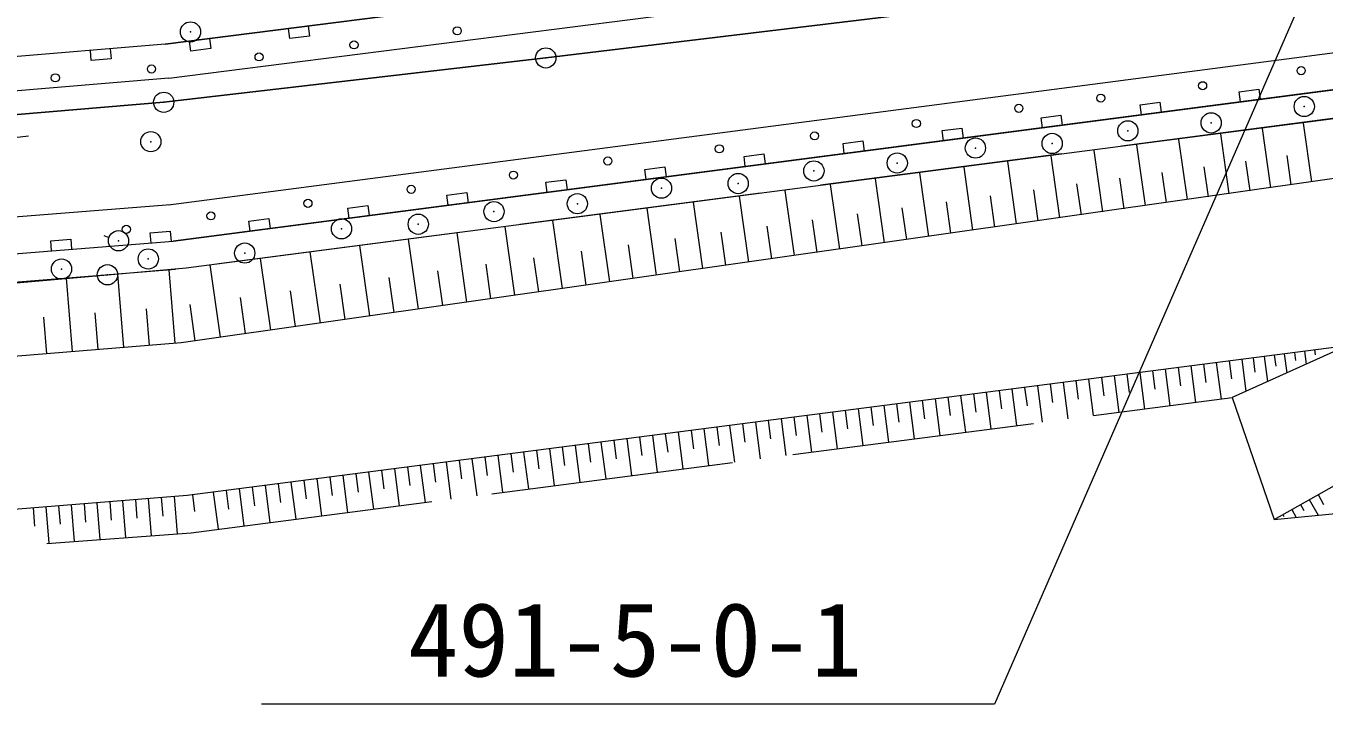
# Model space of a CAD drawing. Units: millimetres, scale not verified. Extents: x 39999 to 679983, y 20000 to 379991.
# Drawn here: x 232480 to 264574, y 228282 to 245036 of the extents above; entities that cross this region are included whole.
import ezdxf
from ezdxf.enums import TextEntityAlignment as Align

# ---------------------------------------------------------------- set-up
doc = ezdxf.new("R2010")
doc.units = ezdxf.units.MM
doc.header["$LTSCALE"] = 999.975
doc.header["$PDMODE"] = 32
doc.header["$PDSIZE"] = 500
doc.linetypes.add('DASHED', pattern=[7.5, 6, -1.5])
for name, color, linetype, lineweight in [('M-BGD', 7, 'Continuous', 13), ('M-BMK-ROW', 1, 'Continuous', 13), ('M-BMK-SRVR', 3, 'Continuous', 13), ('市有地', 3, 'Continuous', 13)]:
    doc.layers.add(name, color=color, linetype=linetype, lineweight=lineweight)
doc.styles.add('ＭＳ ゴシック', font='')
doc.styles.get('ＭＳ ゴシック').set_extended_font_data('MS Gothic')

msp = doc.modelspace()

# ---------------------------------------------------------------- linework, layer by layer
at = {"layer": 'M-BGD'}
for p, q in [((272207.9, 249211.3), (235922, 244584.1)), ((235922, 244584.1), (272207.9, 249211.3)), ((236010.6, 243743.4), (272314.8, 248372.9)), ((271202.1, 245201.8), (236005.1, 240611)), ((239002.2, 244724.9), (238970.6, 244972.8)), ((239459.4, 245035.2), (239491, 244787.2)), ((235922, 244584.1), (206995.5, 242171.5)), ((236558.3, 244413.2), (236526.7, 244661.2)), ((237015.4, 244723.5), (237047.1, 244475.5)), ((239491, 244787.2), (239002.2, 244724.9)), ((234095, 244180.8), (234074.3, 244430)), ((234565.3, 244470.9), (234586.1, 244221.8)), ((271318.5, 244309.4), (236121.5, 239718.6)), ((237047.1, 244475.5), (236558.3, 244413.2)), ((234586.1, 244221.8), (234095, 244180.8)), ((236010.6, 243743.4), (207074.9, 241330)), ((262473.1, 243407.8), (262962.8, 243471.6)), ((262505.5, 243159.9), (262473.1, 243407.8)), ((262962.8, 243471.6), (262995.1, 243223.7)), ((260025.1, 243088.5), (260514.7, 243152.3)), ((260057.4, 242840.6), (260025.1, 243088.5)), ((260514.7, 243152.3), (260547, 242904.4)), ((257577, 242769.2), (258066.6, 242833)), ((257609.3, 242521.3), (257577, 242769.2)), ((258066.6, 242833), (258099, 242585.1)), ((264272.5, 241181.2), (264066.2, 242632.4)), ((232542.1, 242310.3), (229047.4, 241929.5)), ((272925.4, 242423.6), (236319.8, 237207.7)), ((255128.9, 242449.9), (255618.6, 242513.7)), ((255161.3, 242202), (255128.9, 242449.9)), ((255618.6, 242513.7), (255650.9, 242265.8)), ((262232, 240891.1), (262022.1, 242367.7)), ((263256.7, 241036.8), (263048.6, 242500.6)), ((252680.9, 242130.6), (253170.5, 242194.4)), ((252713.2, 241882.7), (252680.9, 242130.6)), ((253170.5, 242194.4), (253202.8, 241946.5)), ((260155.8, 240596), (259942.3, 242098.3)), ((261198.4, 240744.2), (260986.7, 242233.6)), ((250232.8, 241811.3), (250722.4, 241875.1)), ((250265.1, 241563.4), (250232.8, 241811.3)), ((250722.4, 241875.1), (250754.8, 241627.2)), ((256973.4, 240143.6), (256754.2, 241685.5)), ((258043.4, 240295.7), (257826.1, 241824.3)), ((259104.2, 240446.5), (258888.8, 241961.9)), ((262744.3, 240963.9), (262639.8, 241699)), ((263764.6, 241109), (263661, 241837.7)), ((247784.7, 241491.9), (248274.4, 241555.8)), ((247817.1, 241244.1), (247784.7, 241491.9)), ((248274.4, 241555.8), (248306.7, 241307.9)), ((254805.3, 239835.4), (254582.3, 241404.2)), ((255894, 239990.2), (255672.9, 241545.5)), ((260677.1, 240670.1), (260570.8, 241418)), ((261715.2, 240817.6), (261609.8, 241559.1)), ((245336.7, 241172.6), (245826.3, 241236.5)), ((245369, 240924.8), (245336.7, 241172.6)), ((245826.3, 241236.5), (245858.6, 240988.6)), ((252599.4, 239521.8), (252372.5, 241118.1)), ((253707.1, 239679.3), (253482.2, 241261.8)), ((258573.8, 240371.1), (258465.6, 241132.1)), ((259630, 240521.2), (259522.8, 241275.7)), ((242888.6, 240853.3), (243378.2, 240917.2)), ((242920.9, 240605.5), (242888.6, 240853.3)), ((243378.2, 240917.2), (243410.6, 240669.3)), ((250355, 239202.8), (250124.1, 240826.9)), ((251482, 239363), (251253.2, 240973.1)), ((256433.7, 240066.9), (256323.6, 240841.2)), ((257508.4, 240219.6), (257399.2, 240987.3)), ((236050.2, 240615.7), (199420.1, 237703.4)), ((240440.5, 240534), (240930.2, 240597.9)), ((240472.9, 240286.1), (240440.5, 240534)), ((240930.2, 240597.9), (240962.5, 240350)), ((248071.3, 238878.2), (247836.4, 240530.7)), ((249218.1, 239041.2), (248985.2, 240679.4)), ((253153.3, 239600.6), (253040.3, 240395.3)), ((254256.2, 239757.4), (254144.2, 240545.2)), ((255349.7, 239912.8), (255238.6, 240693.8)), ((237992.5, 240214.7), (238482.1, 240278.6)), ((238024.8, 239966.8), (237992.5, 240214.7)), ((238482.1, 240278.6), (238514.4, 240030.7)), ((244570.8, 238380.6), (244329.7, 240076.6)), ((245747.8, 238547.9), (245508.8, 240229.2)), ((246914.6, 238713.7), (246677.6, 240380.6)), ((250918.5, 239282.9), (250803.6, 240091.5)), ((252040.7, 239442.4), (251926.8, 240244)), ((233093, 239728.6), (233585.2, 239767.7)), ((233585.2, 239767.7), (233605, 239518.5)), ((235554, 239924.3), (236046.3, 239963.4)), ((235573.9, 239675.1), (235554, 239924.3)), ((236046.3, 239963.4), (236066.1, 239714.2)), ((242186.1, 238041.6), (241940.8, 239767.2)), ((243383.6, 238211.8), (243140.4, 239922.6)), ((248644.7, 238959.7), (248527.7, 239782.4)), ((249786.5, 239122), (249670.6, 239937.6)), ((233112.8, 239479.4), (233093, 239728.6)), ((239759.8, 237696.7), (239510.2, 239452.5)), ((240978.2, 237869.9), (240730.8, 239610.5)), ((246331.2, 238630.8), (246212.2, 239467.9)), ((247492.9, 238796), (247375, 239625.8)), ((237291, 237345.8), (237037.1, 239132.2)), ((238530.7, 237522), (238279, 239293)), ((243977.2, 238296.2), (243856.1, 239147.9)), ((245159.3, 238464.2), (245039.3, 239308.6)), ((233627.4, 236988.6), (233479.8, 238802.3)), ((234897.1, 237091.9), (234749.5, 238905.2)), ((236166.3, 237195.2), (236018.8, 239008)), ((241582.2, 237955.8), (241459, 238822.3)), ((242784.9, 238126.7), (242662.8, 238985.8)), ((239145.3, 237609.4), (239019.9, 238491)), ((240369, 237783.3), (240244.7, 238657.4)), ((236665.8, 237256.9), (236538.3, 238154)), ((237910.9, 237433.9), (237784.5, 238323.2)), ((232992.5, 236936.9), (232918.7, 237843.9)), ((234262.3, 237040.3), (234188.5, 237947)), ((235531.7, 237143.6), (235457.9, 238050.1)), ((236319.8, 237207.7), (200843.8, 234320.3)), ((265139.3, 237134.7), (236469.5, 233433.4)), ((265139.3, 237134.7), (262301.1, 235852.3)), ((263096, 236870.9), (263176.4, 236247.8)), ((263343.9, 236902.9), (263379.3, 236629.2)), ((263591.8, 236934.9), (263652.8, 236463)), ((263839.8, 236966.9), (263865.4, 236768.8)), ((264087.7, 236998.9), (264129.1, 236678.3)), ((264335.7, 237030.9), (264351.5, 236908.4)), ((260648.3, 236554.9), (260764.8, 235653.1)), ((260964, 236595.7), (261022.2, 236144.8)), ((261279.6, 236636.4), (261396, 235734.9)), ((261595.1, 236677.1), (261653.3, 236226.5)), ((261910.7, 236717.9), (262027, 235816.8)), ((262226, 236758.6), (262283.4, 236314.4)), ((262541.4, 236799.3), (262643.7, 236007.1)), ((262818.7, 236835.1), (262864.4, 236481.3)), ((258120.7, 236228.6), (258237.3, 235325.3)), ((258436.8, 236269.4), (258495.1, 235817.8)), ((258753, 236310.2), (258869.5, 235407.3)), ((259069, 236351), (259127.3, 235899.6)), ((259385, 236391.8), (259501.5, 235489.2)), ((259700.9, 236432.6), (259759.2, 235981.4)), ((260016.8, 236473.4), (260133.3, 235571.2)), ((260332.6, 236514.1), (260390.8, 236063.1)), ((255588.9, 235901.7), (255705.7, 234997)), ((255905.5, 235942.6), (255963.9, 235490.3)), ((256222.2, 235983.5), (256339, 235079.1)), ((256538.7, 236024.4), (256597.1, 235572.2)), ((256855.3, 236065.2), (256972, 235161.2)), ((257171.7, 236106.1), (257230, 235654.1)), ((257488.1, 236146.9), (257604.8, 235243.3)), ((257804.4, 236187.7), (257862.7, 235736)), ((253053, 235574.3), (253170, 234668.1)), ((253370.2, 235615.3), (253428.7, 235162.3)), ((253687.4, 235656.2), (253804.3, 234750.4)), ((254004.4, 235697.2), (254062.9, 235244.3)), ((254321.5, 235738.1), (254438.4, 234832.6)), ((254638.4, 235779), (254696.8, 235326.4)), ((254955.3, 235819.9), (255072.1, 234914.8)), ((255272.1, 235860.8), (255330.5, 235408.4)), ((250830.7, 235287.4), (250889.3, 234833.7)), ((251148.4, 235328.4), (251265.5, 234421.1)), ((251466, 235369.4), (251524.5, 234915.9)), ((251783.5, 235410.4), (251900.6, 234503.5)), ((252101, 235451.4), (252159.5, 234998)), ((252418.4, 235492.4), (252535.4, 234585.8)), ((252735.7, 235533.4), (252794.2, 235080.2)), ((248287.2, 234959.1), (248345.8, 234504.6)), ((248605.4, 235000.1), (248722.7, 234091.3)), ((248923.4, 235041.2), (248982.1, 234586.9)), ((249241.5, 235082.3), (249358.8, 234173.8)), ((249559.4, 235123.3), (249618.1, 234669.2)), ((249877.4, 235164.4), (249994.6, 234256.3)), ((250195.2, 235205.4), (250253.8, 234751.5)), ((250513, 235246.4), (250630.2, 234338.7)), ((245739.5, 234630.1), (245798.2, 234174.9)), ((246058.2, 234671.3), (246175.7, 233761)), ((246376.8, 234712.4), (246435.5, 234257.4)), ((246695.4, 234753.5), (246812.8, 233843.7)), ((247013.8, 234794.7), (247072.5, 234339.8)), ((247332.3, 234835.8), (247449.7, 233926.3)), ((247650.6, 234876.9), (247709.3, 234422.2)), ((247968.9, 234918), (248086.3, 234008.8)), ((243187.7, 234300.7), (243246.5, 233844.7)), ((243506.9, 234341.9), (243624.6, 233430.2)), ((243826, 234383.1), (243884.8, 233927.3)), ((244145.1, 234424.3), (244262.8, 233512.9)), ((244464.1, 234465.5), (244522.9, 234009.9)), ((244783.1, 234506.7), (244900.7, 233595.7)), ((245101.9, 234547.8), (245160.7, 234092.4)), ((245420.7, 234589), (245538.3, 233678.4)), ((263338.7, 232842.9), (266327.5, 234528.7)), ((240631.7, 233970.7), (240690.7, 233514)), ((240951.5, 234012), (241069.4, 233098.8)), ((241271.1, 234053.3), (241330, 233596.8)), ((241590.7, 234094.5), (241708.6, 233181.7)), ((241910.2, 234135.8), (241969.1, 233679.5)), ((242229.7, 234177), (242347.5, 233264.6)), ((242549.1, 234218.3), (242608, 233762.1)), ((242868.4, 234259.5), (242986.2, 233347.4)), ((238391.9, 233681.6), (238510, 232766.9)), ((238712.1, 233722.9), (238771.1, 233265.6)), ((239032.2, 233764.2), (239150.2, 232849.9)), ((239352.2, 233805.5), (239411.2, 233348.5)), ((239672.2, 233846.8), (239790.2, 232932.9)), ((239992.1, 233888.1), (240051.1, 233431.3)), ((240312, 233929.4), (240429.9, 233015.9)), ((236469.5, 233433.4), (210576.4, 231370.4)), ((235186.5, 233331.2), (235222.9, 232874.8)), ((235505.3, 233356.6), (235578.2, 232441.9)), ((235825.5, 233382.1), (235862, 232923.8)), ((236145.6, 233407.6), (236218.8, 232489.1)), ((236593.9, 233449.4), (236650.6, 233040.7)), ((237110.6, 233516.1), (237228.8, 232600.7)), ((237431, 233557.5), (237490.1, 233099.9)), ((237751.4, 233598.9), (237869.5, 232683.8)), ((238071.7, 233640.2), (238130.7, 233182.8)), ((264209.7, 233334.1), (264428.2, 232946.7)), ((264427.4, 233457), (264564, 233214.8)), ((232657.4, 233129.6), (232693.1, 232680.8)), ((232970.9, 233154.6), (233042.6, 232255.1)), ((233285.7, 233179.7), (233321.6, 232729)), ((233600.5, 233204.8), (233672.5, 232301.5)), ((233916.7, 233230), (233952.7, 232777.4)), ((234232.8, 233255.2), (234305.1, 232348.1)), ((234550.3, 233280.5), (234586.5, 232826)), ((234867.7, 233305.8), (234940.3, 232394.9)), ((263774.2, 233088.5), (263883.5, 232894.8)), ((263991.9, 233211.3), (264073.9, 233066)), ((263338.7, 232842.9), (263338.7, 232842.9)), ((263556.5, 232965.7), (263583.8, 232917.3))]:
    msp.add_line(p, q, dxfattribs=at)
at = {"layer": 'M-BGD', "linetype": 'DASHED'}
for p, q in [((272949.2, 243816.1), (236212.1, 239024.5)), ((236177, 239020.8), (200909.2, 236163.8)), ((236564.3, 232514.5), (262301.1, 235852.3)), ((262301.1, 235852.3), (263338.7, 232842.9)), ((263338.7, 232842.9), (266591.8, 233153)), ((210557.4, 230598.9), (236564.3, 232514.5))]:
    msp.add_line(p, q, dxfattribs=at)
at = {"layer": 'M-BGD'}
for points in [[(270039.6, 259491.3), (256422.1, 228282.1), (238299.7, 228282.1)], [(197098.6, 236500.8), (199491.4, 236806.2), (236121.5, 239718.6), (271318.5, 244309.4)]]:
    msp.add_lwpolyline(points, dxfattribs=at)
for centre in [(243141.9, 244915.3), (240590.7, 244568.6), (238242.7, 244271), (235582.9, 243973.3), (264008.8, 243932.7), (233205.1, 243754.5), (261571.5, 243559.7), (259053.6, 243253.3), (257028.1, 243001.2), (254494.4, 242626.5), (251976.5, 242320.1), (249623.3, 241999.7), (246867, 241700.3), (244531.4, 241351.8), (242002.9, 240999.9), (239451.7, 240653.2), (237053, 240343.3), (234960.8, 240010.6)]:
    msp.add_circle(centre, 100, dxfattribs=at)
for p in [(236547.8, 244888.7), (264084.4, 243045.6), (259723.2, 242445), (261783.8, 242641), (257851.8, 242133.3), (255954.2, 242019.6), (251960.9, 241454), (254021.5, 241650), (250089.6, 241142.3), (248192, 241028.6), (246112.1, 240645), (242180.2, 240137.3), (244051.5, 240449), (240282.5, 240023.5), (235504.3, 239279.3), (237889, 239424.5), (233359.6, 239030.7)]:
    msp.add_point(p, dxfattribs=at)
at = {"layer": 'M-BMK-ROW', "color": 30}
for points in [[(135894.8, 255359.6), (140002.4, 254309.5), (150389.6, 251967.9), (160865, 250021.6), (171451.4, 248822.4), (173687, 248655.2), (174928, 248562.7), (182070.4, 248027.3), (192507.7, 246630.7), (193584.6, 238852.7), (198242.6, 239795.6), (207131, 240731.6), (235885.4, 243150.5), (245331.8, 244246.6), (255532.9, 245477.3), (265607.2, 246892.3), (272072.3, 247750.8), (271751.7, 250165.3), (277706.1, 252435.6), (278203.9, 248493.9), (292388.4, 253195.3)], [(298578.7, 254414.9), (295109.4, 254097.2), (278203.9, 248493.9), (278156.2, 248871.3), (277892.1, 250963), (277706.1, 252435.6), (271751.7, 250165.3), (272072.3, 247750.8), (265607.2, 246892.3), (255532.9, 245477.3), (245331.8, 244246.6), (235885.4, 243150.5), (207131, 240731.6)], [(224710.3, 238034.4), (234494, 238888.4), (236440.5, 239058.3), (255860.8, 241590.7), (271549, 243619.2), (273507.9, 243792.7), (278865.1, 243694.3), (280322.7, 244836), (296124.5, 250011.4), (305405.4, 250966.8)]]:
    msp.add_lwpolyline(points, dxfattribs=at)
msp.add_lwpolyline([(272072.3, 247750.8), (265607.2, 246892.3), (255532.9, 245477.3), (245331.8, 244246.6), (235885.4, 243150.5), (207131, 240731.6), (198242.6, 239795.6), (194952.5, 239129.6), (193586.4, 240924.4), (195012.5, 241509), (197706.2, 242263.4), (198794.9, 242485.1), (205540.5, 242973.2), (206900.9, 243166.2), (235816.9, 245578.2), (271751.7, 250165.3)], close=True, dxfattribs=at)
at = {"layer": 'M-BMK-ROW'}
for centre in [(245331.8, 244246.6), (235885.4, 243150.5), (235567.3, 242177.2), (234767.9, 239728.3), (234494, 238888.4)]:
    msp.add_circle(centre, 250, dxfattribs=at)
for p in [(245331.8, 244246.6), (235885.4, 243150.5), (235567.3, 242177.2), (234767.9, 239728.3), (234494, 238888.4)]:
    msp.add_point(p, dxfattribs=at)
at = {"layer": '市有地'}
msp.add_line((234405.9, 239855.8), (234532.1, 239811.7), dxfattribs=at)

# ---------------------------------------------------------------- texts
at = {"layer": 'M-BMK-SRVR', "style": 'ＭＳ ゴシック'}
msp.add_text('491-5-0-1', height=1833, dxfattribs=at).set_placement((247537.5, 228412.2), align=Align.BOTTOM_CENTER)

doc.saveas('drawing.dxf')
